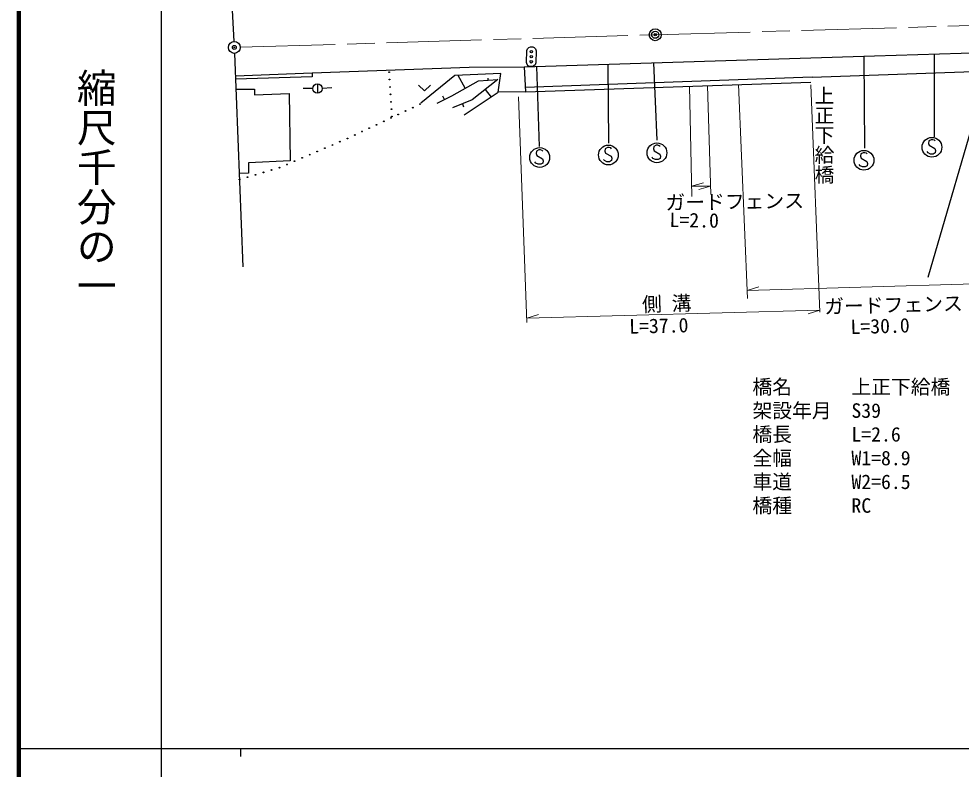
# Model space of a CAD drawing. Units: millimetres, scale not verified. Extents: x 40000 to 680000, y 20000 to 380000.
# Drawn here: x 40000 to 159048, y 202409 to 297230 of the extents above; entities that cross this region are included whole.
import ezdxf
from ezdxf.enums import TextEntityAlignment as Align

# ---------------------------------------------------------------- set-up
doc = ezdxf.new("R2010")
doc.units = ezdxf.units.MM
doc.header["$LTSCALE"] = 1000
doc.header["$PDMODE"] = 32
doc.header["$PDSIZE"] = 500
doc.linetypes.add('CHAIN', pattern=[18.5, 12, -1.5, 3.5, -1.5])
for name, color, linetype, lineweight in [('M-BGD', 7, 'Continuous', 25), ('M-BGD-EXST', 7, 'Continuous', 25), ('M-BMK', 2, 'CHAIN', 13), ('M-BMK-OTRS', 5, 'Continuous', 25), ('M-BMK-SRVR', 3, 'Continuous', 25), ('M-STR-HTXT', 7, 'Continuous', 13), ('M-STR-STRC', 7, 'Continuous', 25), ('M-TTL', 2, 'Continuous', 140), ('M-TTL-BAND', 7, 'Continuous', 25)]:
    doc.layers.add(name, color=color, linetype=linetype, lineweight=lineweight)
doc.layers.add('M-OTRS', color=6, linetype='Continuous')
doc.styles.add('@ＭＳ ゴシック', font='')
doc.styles.add('ＭＳ ゴシック', font='')
doc.styles.get('@ＭＳ ゴシック').set_extended_font_data('@MS Gothic')
doc.styles.get('ＭＳ ゴシック').set_extended_font_data('MS Gothic')

msp = doc.modelspace()

# ---------------------------------------------------------------- linework, layer by layer
at = {"layer": 'M-BGD'}
for p, q in [((104124, 291713), (104161, 293213)), ((104161, 293213), (104267, 293460)), ((104267, 293460), (104420, 293607)), ((104420, 293607), (104623, 293702)), ((104623, 293702), (104923, 293694)), ((104923, 293694), (105120, 293590)), ((105120, 293590), (105266, 293436)), ((105266, 293436), (105360, 293184)), ((105360, 293184), (105324, 291684)), ((104218, 291461), (104124, 291713)), ((105324, 291684), (105218, 291437)), ((77069, 290422), (96877, 291105)), ((96877, 291105), (103832, 291178)), ((103832, 291178), (104014, 288016)), ((104364, 291307), (104218, 291461)), ((104562, 291202), (104364, 291307)), ((104862, 291195), (104562, 291202)), ((105064, 291290), (104862, 291195)), ((105218, 291437), (105064, 291290)), ((140213, 289849), (162424, 290631)), ((162424, 290631), (154839, 264531)), ((67361, 290012), (77069, 290422)), ((77069, 289887), (67376, 289607)), ((77069, 290422), (77069, 289887)), ((95071, 290051), (90782, 286562)), ((94708, 287507), (98089, 289397)), ((100888, 290306), (95071, 290051)), ((96398, 288452), (95494, 290070)), ((100524, 289579), (97289, 286998)), ((98089, 289397), (100524, 289579)), ((99306, 289488), (99290, 289712)), ((100560, 287943), (100888, 290306)), ((140213, 289849), (103983, 288548)), ((67424, 288358), (69762, 288359)), ((69762, 288359), (69762, 287632)), ((77128, 288426), (75928, 288441)), ((77728, 289019), (77728, 287819)), ((78327, 288464), (79523, 288554)), ((90499, 288834), (91249, 288114)), ((91249, 288114), (91999, 288834)), ((98906, 288288), (99658, 287346)), ((104014, 288016), (140043, 289224)), ((69762, 287632), (74160, 287777)), ((74160, 287777), (74269, 279271)), ((92854, 286562), (94708, 287507)), ((93781, 287034), (93568, 287451)), ((97289, 286998), (94781, 285980)), ((96271, 285108), (100560, 287943)), ((104014, 288016), (100560, 287943)), ((96035, 286489), (96182, 286125)), ((69034, 279053), (68998, 277708)), ((74269, 279271), (69034, 279053)), ((68998, 277708), (67830, 277706))]:
    msp.add_line(p, q, dxfattribs=at)
for centre, radius in [((104758, 293098), 150), ((104726, 291799), 150), ((104742, 292448), 150), ((86773, 290491), 50), ((86832, 289557), 50), ((77728, 288419), 600), ((86891, 288622), 50), ((86951, 287687), 50), ((87010, 286752), 50), ((87069, 285817), 50), ((89762, 286011), 50), ((90678, 286445), 50), ((87015, 284712), 50), ((87128, 284883), 50), ((87930, 285145), 50), ((88846, 285578), 50), ((84267, 283413), 50), ((85183, 283846), 50), ((86099, 284279), 50), ((81519, 282114), 50), ((82435, 282547), 50), ((83351, 282980), 50), ((79610, 281293), 50), ((80565, 281703), 50), ((76747, 280063), 50), ((77701, 280473), 50), ((78656, 280883), 50), ((73883, 278832), 50), ((74837, 279242), 50), ((75792, 279652), 50), ((69904, 277527), 50), ((70912, 277825), 50), ((71920, 278123), 50), ((72928, 278422), 50), ((67887, 276931), 50), ((68896, 277229), 50)]:
    msp.add_circle(centre, radius, dxfattribs=at)
at = {"layer": 'M-BGD-EXST'}
for p, q in [((120160, 291680), (120594, 281892)), ((146755, 292497), (146827, 280889)), ((155626, 292777), (155657, 282320)), ((105395, 291226), (105755, 281111)), ((114410, 291503), (114488, 281537)), ((114380, 280973), (114080, 280823)), ((114580, 280973), (114380, 280973)), ((114780, 280923), (114580, 280973)), ((120214, 281096), (120164, 280796)), ((120514, 281246), (120214, 281096)), ((120714, 281246), (120514, 281246)), ((120914, 281196), (120714, 281246)), ((121014, 281096), (120914, 281196)), ((154961, 281797), (154911, 281497)), ((154911, 281497), (155011, 281247)), ((155261, 281947), (154961, 281797)), ((155011, 281247), (155711, 280847)), ((155461, 281947), (155261, 281947)), ((155661, 281897), (155461, 281947)), ((155761, 281797), (155661, 281897)), ((105401, 280505), (105351, 280205)), ((105351, 280205), (105451, 279955)), ((105701, 280655), (105401, 280505)), ((105451, 279955), (106151, 279555)), ((105901, 280655), (105701, 280655)), ((106101, 280605), (105901, 280655)), ((106201, 280505), (106101, 280605)), ((114080, 280823), (114030, 280523)), ((114030, 280523), (114130, 280273)), ((114130, 280273), (114830, 279873)), ((114880, 280823), (114780, 280923)), ((114830, 279873), (114930, 279623)), ((120164, 280796), (120264, 280546)), ((120264, 280546), (120964, 280146)), ((120964, 280146), (121064, 279896)), ((121064, 279896), (121014, 279596)), ((146373, 280161), (146323, 279861)), ((146323, 279861), (146423, 279611)), ((146673, 280311), (146373, 280161)), ((146873, 280311), (146673, 280311)), ((147073, 280261), (146873, 280311)), ((147173, 280161), (147073, 280261)), ((154861, 280297), (154761, 280447)), ((155161, 280147), (154861, 280297)), ((155511, 280147), (155161, 280147)), ((155761, 280297), (155511, 280147)), ((155711, 280847), (155811, 280597)), ((155811, 280597), (155761, 280297)), ((105301, 279005), (105201, 279155)), ((105601, 278855), (105301, 279005)), ((105951, 278855), (105601, 278855)), ((106201, 279005), (105951, 278855)), ((106151, 279555), (106251, 279305)), ((106251, 279305), (106201, 279005)), ((113980, 279323), (113880, 279473)), ((114280, 279173), (113980, 279323)), ((114630, 279173), (114280, 279173)), ((114880, 279323), (114630, 279173)), ((114930, 279623), (114880, 279323)), ((120114, 279596), (120014, 279746)), ((120414, 279446), (120114, 279596)), ((120764, 279446), (120414, 279446)), ((121014, 279596), (120764, 279446)), ((146273, 278661), (146173, 278811)), ((146573, 278511), (146273, 278661)), ((146423, 279611), (147123, 279211)), ((147173, 278661), (146923, 278511)), ((147123, 279211), (147223, 278961)), ((147223, 278961), (147173, 278661)), ((146923, 278511), (146573, 278511))]:
    msp.add_line(p, q, dxfattribs=at)
for centre in [(155361, 280997), (105801, 279705), (114480, 280023), (120614, 280296), (146773, 279361)]:
    msp.add_circle(centre, 1250, dxfattribs=at)
at = {"layer": 'M-BMK'}
for p, q in [((120400, 295219), (166147, 296544)), ((67973, 293640), (120400, 295219))]:
    msp.add_line(p, q, dxfattribs=at)
at = {"layer": 'M-BMK-OTRS'}
for p, q in [((67187, 294366), (65235, 334645)), ((67252, 292868), (68280, 265904))]:
    msp.add_line(p, q, dxfattribs=at)
at = {"layer": 'M-BMK-SRVR'}
for centre, radius in [((120400, 295219), 750), ((120400, 295219), 450), ((120400, 295219), 150), ((67223, 293617), 750), ((67223, 293617), 30)]:
    msp.add_circle(centre, radius, dxfattribs=at)
at = {"layer": 'M-OTRS'}
msp.add_point((67223, 293617), dxfattribs=at)
at = {"layer": 'M-STR-HTXT'}
for p, q in [((124731, 288710), (125016, 274767)), ((127430, 275051), (127001, 288787)), ((130926, 288918), (132060, 261876)), ((140068, 288895), (141204, 260141)), ((103129, 287380), (104194, 258839)), ((124989, 276082), (126488, 276506)), ((124989, 276082), (127398, 276089)), ((127398, 276089), (125899, 275664)), ((132016, 262908), (160726, 263750)), ((132016, 262908), (133504, 263372)), ((104173, 259402), (141194, 260404)), ((104173, 259402), (105661, 259862)), ((141194, 260404), (139706, 259943))]:
    msp.add_line(p, q, dxfattribs=at)
at = {"layer": 'M-STR-STRC'}
for p, q in [((148086, 292538), (177648, 293476)), ((103832, 291178), (148086, 292538))]:
    msp.add_line(p, q, dxfattribs=at)
at = {"layer": 'M-TTL'}
msp.add_line((40000, 380000), (40000, 20000), dxfattribs=at)
at = {"layer": 'M-TTL-BAND'}
for p, q in [((58000, 370000), (58000, 20000)), ((40000, 205000), (579000, 205000)), ((68000, 205000), (68000, 204000))]:
    msp.add_line(p, q, dxfattribs=at)

# ---------------------------------------------------------------- texts
at = {"layer": 'M-BGD', "style": '@ＭＳ ゴシック'}
msp.add_text('上正下給橋', height=1833, rotation=270, dxfattribs=at).set_placement((140292, 288805), align=Align.BOTTOM_LEFT)
at = {"layer": 'M-STR-HTXT', "style": 'ＭＳ ゴシック'}
for s, rotation, p in [('ガードフェンス', 0.9, (121712, 272542)), ('L=2.0', 359.1, (122189, 270375)), ('側 溝', 1.9, (118776, 259668)), ('ガードフェンス', 1.4, (141789, 259406)), ('L=37.0', 1.4, (117148, 256892)), ('L=30.0', 1.7, (145109, 256833))]:
    msp.add_text(s, height=1833, rotation=rotation, dxfattribs=at).set_placement(p, align=Align.BOTTOM_LEFT)
for s, p in [('橋名\u3000\u3000\u3000上正下給橋', (132682, 249258)), ('架設年月\u3000S39', (132682, 246258)), ('橋長\u3000\u3000\u3000L=2.6', (132682, 243258)), ('全幅\u3000\u3000\u3000W1=8.9', (132682, 240258)), ('車道\u3000\u3000\u3000W2=6.5', (132682, 237258)), ('橋種\u3000\u3000\u3000RC', (132682, 234258))]:
    msp.add_text(s, height=1833, dxfattribs=at).set_placement(p, align=Align.BOTTOM_LEFT)
at = {"layer": 'M-TTL-BAND', "style": '@ＭＳ ゴシック'}
msp.add_text('縮尺千分の一', height=3666, rotation=270, dxfattribs=at).set_placement((49777, 261030), align=Align.MIDDLE_RIGHT)

doc.saveas('drawing.dxf')
